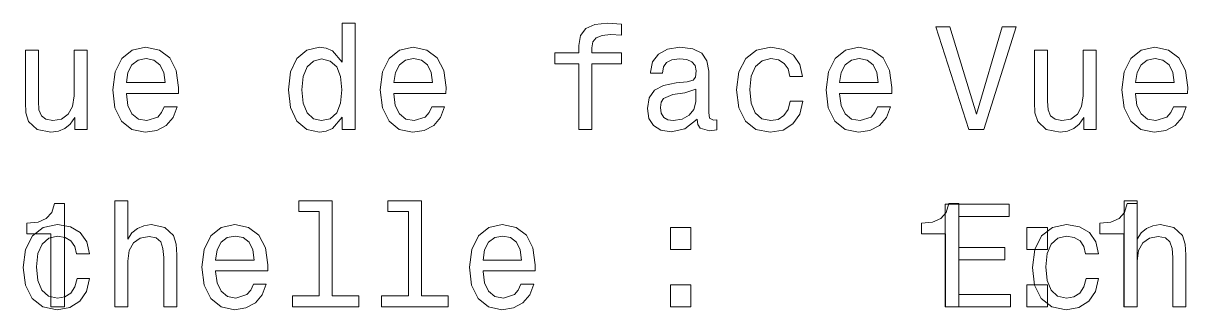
# Model space of a CAD drawing. Extents: x 552 to 708, y 360 to 465.
# Drawn here: x 597.92 to 637.58, y 399.75 to 409.51 of the extents above; entities that cross this region are included whole.
import ezdxf

# ---------------------------------------------------------------- set-up
doc = ezdxf.new("R2010")
doc.units = 0

msp = doc.modelspace()

# ---------------------------------------------------------------- linework, layer by layer
at = {"color": 7, "lineweight": 13}
for points in [[(608.782, 406.312), (608.782, 405.893), (609.226, 405.893), (609.226, 409.514), (608.787, 409.514), (608.787, 408.188), (608.45, 408.571), (608.243, 408.662), (608.006, 408.697), (607.577, 408.597), (607.244, 408.314), (607.027, 407.86), (606.952, 407.25), (607.027, 406.64), (607.244, 406.181), (607.577, 405.893), (608.006, 405.798), (608.243, 405.833), (608.455, 405.924)], [(616.841, 408.133), (616.841, 405.893), (617.285, 405.893), (617.285, 408.133), (618.294, 408.133), (618.294, 408.511), (617.285, 408.511), (617.285, 408.677), (617.321, 408.879), (617.437, 409.015), (617.633, 409.096), (617.916, 409.126), (618.294, 409.106), (618.294, 409.489), (617.815, 409.514), (617.381, 409.469), (617.079, 409.333), (616.897, 409.096), (616.841, 408.758), (616.841, 408.511), (616.03, 408.511), (616.03, 408.133)], [(631.256, 409.398), (630.379, 406.418), (629.476, 409.398), (628.997, 409.398), (630.126, 405.893), (630.631, 405.893), (631.735, 409.398)], [(600.098, 408.602), (599.654, 408.602), (599.654, 407.038), (599.604, 406.675), (599.458, 406.413), (599.231, 406.251), (598.933, 406.201), (598.696, 406.241), (598.545, 406.362), (598.459, 406.569), (598.439, 406.862), (598.439, 408.602), (597.995, 408.602), (597.995, 406.821), (598.01, 406.463), (598.106, 406.166), (598.398, 405.893), (598.867, 405.798), (599.12, 405.833), (599.336, 405.924), (599.523, 406.08), (599.674, 406.307), (599.674, 405.893), (600.098, 405.893)], [(601.434, 407.119), (603.21, 407.119), (603.215, 407.326), (603.134, 407.906), (602.912, 408.339), (602.559, 408.602), (602.09, 408.697), (601.631, 408.597), (601.278, 408.314), (601.051, 407.855), (600.97, 407.25), (601.046, 406.63), (601.273, 406.176), (601.621, 405.893), (602.075, 405.798), (602.468, 405.863), (602.791, 406.035), (603.028, 406.307), (603.164, 406.67), (602.726, 406.67), (602.635, 406.468), (602.504, 406.317), (602.13, 406.196), (601.843, 406.251), (601.626, 406.428), (601.485, 406.715), (601.434, 407.104)], [(610.542, 407.119), (612.318, 407.119), (612.323, 407.326), (612.242, 407.906), (612.02, 408.339), (611.667, 408.602), (611.198, 408.697), (610.739, 408.597), (610.386, 408.314), (610.159, 407.855), (610.079, 407.25), (610.154, 406.63), (610.381, 406.176), (610.729, 405.893), (611.183, 405.798), (611.576, 405.863), (611.899, 406.035), (612.136, 406.307), (612.272, 406.67), (611.834, 406.67), (611.743, 406.468), (611.612, 406.317), (611.238, 406.196), (610.951, 406.251), (610.734, 406.428), (610.593, 406.715), (610.542, 407.104)], [(620.871, 406.246), (620.871, 406.231), (620.896, 406.06), (620.972, 405.939), (621.29, 405.843), (621.537, 405.883), (621.537, 406.226), (621.431, 406.211), (621.29, 406.277), (621.264, 406.478), (621.264, 407.88), (621.204, 408.238), (621.027, 408.491), (620.72, 408.642), (620.286, 408.697), (619.862, 408.637), (619.55, 408.465), (619.353, 408.198), (619.287, 407.845), (619.287, 407.815), (619.686, 407.815), (619.721, 408.027), (619.832, 408.178), (620.014, 408.269), (620.271, 408.304), (620.518, 408.279), (620.695, 408.203), (620.8, 408.072), (620.836, 407.891), (620.816, 407.679), (620.735, 407.573), (620.533, 407.522), (620.155, 407.482), (619.721, 407.391), (619.414, 407.23), (619.232, 406.978), (619.177, 406.604), (619.227, 406.272), (619.383, 406.025), (619.635, 405.868), (619.983, 405.813), (620.452, 405.919)], [(624.023, 407.704), (624.462, 407.704), (624.371, 408.107), (624.154, 408.425), (623.816, 408.622), (623.378, 408.697), (622.893, 408.597), (622.525, 408.314), (622.293, 407.855), (622.213, 407.24), (622.288, 406.63), (622.515, 406.176), (622.873, 405.893), (623.362, 405.798), (623.796, 405.873), (624.134, 406.085), (624.366, 406.418), (624.467, 406.862), (624.043, 406.862), (623.968, 406.579), (623.826, 406.367), (623.625, 406.236), (623.378, 406.196), (623.07, 406.262), (622.848, 406.463), (622.712, 406.791), (622.666, 407.255), (622.712, 407.709), (622.853, 408.037), (623.08, 408.238), (623.378, 408.309), (623.64, 408.264), (623.836, 408.148), (623.968, 407.956)], [(625.723, 407.119), (627.498, 407.119), (627.503, 407.326), (627.422, 407.906), (627.2, 408.339), (626.847, 408.602), (626.378, 408.697), (625.919, 408.597), (625.566, 408.314), (625.339, 407.855), (625.259, 407.25), (625.334, 406.63), (625.561, 406.176), (625.909, 405.893), (626.363, 405.798), (626.756, 405.863), (627.079, 406.035), (627.316, 406.307), (627.452, 406.67), (627.014, 406.67), (626.923, 406.468), (626.792, 406.317), (626.419, 406.196), (626.131, 406.251), (625.914, 406.428), (625.773, 406.715), (625.723, 407.104)], [(634.458, 408.602), (634.015, 408.602), (634.015, 407.038), (633.964, 406.675), (633.818, 406.413), (633.591, 406.251), (633.294, 406.201), (633.057, 406.241), (632.905, 406.362), (632.819, 406.569), (632.799, 406.862), (632.799, 408.602), (632.355, 408.602), (632.355, 406.821), (632.371, 406.463), (632.466, 406.166), (632.759, 405.893), (633.228, 405.798), (633.48, 405.833), (633.697, 405.924), (633.884, 406.08), (634.035, 406.307), (634.035, 405.893), (634.458, 405.893)], [(635.795, 407.119), (637.57, 407.119), (637.575, 407.326), (637.495, 407.906), (637.273, 408.339), (636.92, 408.602), (636.451, 408.697), (635.992, 408.597), (635.639, 408.314), (635.412, 407.855), (635.331, 407.25), (635.407, 406.63), (635.634, 406.176), (635.982, 405.893), (636.435, 405.798), (636.829, 405.863), (637.152, 406.035), (637.389, 406.307), (637.525, 406.67), (637.086, 406.67), (636.995, 406.468), (636.864, 406.317), (636.491, 406.196), (636.203, 406.251), (635.987, 406.428), (635.845, 406.715), (635.795, 407.104)], [(601.434, 407.492), (601.49, 407.84), (601.626, 408.097), (601.833, 408.254), (602.105, 408.309), (602.372, 408.254), (602.579, 408.097), (602.705, 407.84), (602.751, 407.492)], [(608.081, 408.299), (608.374, 408.228), (608.596, 408.032), (608.727, 407.704), (608.777, 407.25), (608.727, 406.791), (608.596, 406.463), (608.374, 406.262), (608.081, 406.196), (607.804, 406.262), (607.592, 406.463), (607.451, 406.796), (607.406, 407.25), (607.451, 407.699), (607.592, 408.027), (607.804, 408.228)], [(610.542, 407.492), (610.598, 407.84), (610.734, 408.097), (610.941, 408.254), (611.213, 408.309), (611.481, 408.254), (611.687, 408.097), (611.813, 407.84), (611.859, 407.492)], [(625.723, 407.492), (625.778, 407.84), (625.914, 408.097), (626.121, 408.254), (626.393, 408.309), (626.661, 408.254), (626.867, 408.097), (626.994, 407.84), (627.039, 407.492)], [(635.795, 407.492), (635.85, 407.84), (635.987, 408.097), (636.193, 408.254), (636.466, 408.309), (636.733, 408.254), (636.94, 408.097), (637.066, 407.84), (637.111, 407.492)], [(620.821, 406.841), (620.76, 406.579), (620.599, 406.378), (620.357, 406.246), (620.059, 406.201), (619.867, 406.226), (619.731, 406.307), (619.646, 406.448), (619.62, 406.645), (619.641, 406.821), (619.721, 406.947), (620.044, 407.089), (620.452, 407.149), (620.821, 407.27)], [(598.865, 399.847), (599.324, 399.847), (599.324, 403.372), (598.982, 403.372), (598.891, 403.064), (598.709, 402.857), (598.432, 402.736), (598.049, 402.696), (598.049, 402.338), (598.865, 402.338)], [(601.046, 399.847), (601.49, 399.847), (601.49, 401.41), (601.535, 401.768), (601.682, 402.03), (601.909, 402.192), (602.211, 402.252), (602.453, 402.202), (602.604, 402.066), (602.68, 401.839), (602.705, 401.536), (602.705, 399.847), (603.149, 399.847), (603.149, 401.627), (603.129, 401.985), (603.038, 402.282), (602.741, 402.555), (602.277, 402.651), (602.024, 402.615), (601.808, 402.519), (601.626, 402.368), (601.49, 402.161), (601.49, 403.468), (601.046, 403.468)], [(608.001, 403.094), (608.001, 400.22), (607.088, 400.22), (607.088, 399.847), (609.352, 399.847), (609.352, 400.22), (608.445, 400.22), (608.445, 403.468), (607.305, 403.468), (607.305, 403.094)], [(611.037, 403.094), (611.037, 400.22), (610.124, 400.22), (610.124, 399.847), (612.388, 399.847), (612.388, 400.22), (611.481, 400.22), (611.481, 403.468), (610.341, 403.468), (610.341, 403.094)], [(629.323, 399.847), (629.782, 399.847), (629.782, 403.372), (629.439, 403.372), (629.349, 403.064), (629.167, 402.857), (628.89, 402.736), (628.506, 402.696), (628.506, 402.338), (629.323, 402.338)], [(629.319, 399.847), (631.539, 399.847), (631.539, 400.27), (629.783, 400.27), (629.783, 401.455), (631.347, 401.455), (631.347, 401.874), (629.783, 401.874), (629.783, 402.923), (631.498, 402.923), (631.498, 403.347), (629.319, 403.347)], [(635.396, 399.847), (635.854, 399.847), (635.854, 403.372), (635.512, 403.372), (635.421, 403.064), (635.239, 402.857), (634.962, 402.736), (634.579, 402.696), (634.579, 402.338), (635.396, 402.338)], [(635.407, 399.847), (635.85, 399.847), (635.85, 401.41), (635.896, 401.768), (636.042, 402.03), (636.269, 402.192), (636.572, 402.252), (636.814, 402.202), (636.965, 402.066), (637.041, 401.839), (637.066, 401.536), (637.066, 399.847), (637.51, 399.847), (637.51, 401.627), (637.49, 401.985), (637.399, 402.282), (637.101, 402.555), (636.637, 402.651), (636.385, 402.615), (636.168, 402.519), (635.987, 402.368), (635.85, 402.161), (635.85, 403.468), (635.407, 403.468)], [(599.735, 401.657), (600.174, 401.657), (600.083, 402.061), (599.866, 402.378), (599.528, 402.575), (599.089, 402.651), (598.605, 402.55), (598.237, 402.267), (598.005, 401.808), (597.924, 401.193), (598, 400.583), (598.227, 400.129), (598.585, 399.847), (599.074, 399.751), (599.508, 399.826), (599.846, 400.038), (600.078, 400.371), (600.179, 400.815), (599.755, 400.815), (599.679, 400.532), (599.538, 400.321), (599.336, 400.189), (599.089, 400.149), (598.782, 400.215), (598.56, 400.416), (598.424, 400.744), (598.378, 401.208), (598.424, 401.662), (598.565, 401.99), (598.792, 402.192), (599.089, 402.262), (599.352, 402.217), (599.548, 402.101), (599.679, 401.909)], [(604.47, 401.072), (606.246, 401.072), (606.251, 401.279), (606.17, 401.859), (605.948, 402.292), (605.595, 402.555), (605.126, 402.651), (604.667, 402.55), (604.314, 402.267), (604.087, 401.808), (604.006, 401.203), (604.082, 400.583), (604.309, 400.129), (604.657, 399.847), (605.111, 399.751), (605.504, 399.816), (605.827, 399.988), (606.064, 400.26), (606.2, 400.623), (605.762, 400.623), (605.671, 400.421), (605.54, 400.27), (605.166, 400.149), (604.879, 400.205), (604.662, 400.381), (604.521, 400.669), (604.47, 401.057)], [(613.579, 401.072), (615.354, 401.072), (615.359, 401.279), (615.278, 401.859), (615.056, 402.292), (614.703, 402.555), (614.234, 402.651), (613.775, 402.55), (613.422, 402.267), (613.195, 401.808), (613.115, 401.203), (613.19, 400.583), (613.417, 400.129), (613.765, 399.847), (614.219, 399.751), (614.612, 399.816), (614.935, 399.988), (615.172, 400.26), (615.308, 400.623), (614.87, 400.623), (614.779, 400.421), (614.648, 400.27), (614.274, 400.149), (613.987, 400.205), (613.77, 400.381), (613.629, 400.669), (613.579, 401.057)], [(619.958, 401.803), (620.654, 401.803), (620.654, 402.555), (619.958, 402.555)], [(632.102, 401.803), (632.798, 401.803), (632.798, 402.555), (632.102, 402.555)], [(634.095, 401.657), (634.534, 401.657), (634.443, 402.061), (634.227, 402.378), (633.889, 402.575), (633.45, 402.651), (632.966, 402.55), (632.598, 402.267), (632.366, 401.808), (632.285, 401.193), (632.361, 400.583), (632.587, 400.129), (632.946, 399.847), (633.435, 399.751), (633.868, 399.826), (634.206, 400.038), (634.438, 400.371), (634.539, 400.815), (634.116, 400.815), (634.04, 400.532), (633.899, 400.321), (633.697, 400.189), (633.45, 400.149), (633.142, 400.215), (632.92, 400.416), (632.784, 400.744), (632.739, 401.208), (632.784, 401.662), (632.925, 401.99), (633.152, 402.192), (633.45, 402.262), (633.712, 402.217), (633.909, 402.101), (634.04, 401.909)], [(604.47, 401.445), (604.526, 401.793), (604.662, 402.05), (604.869, 402.207), (605.141, 402.262), (605.409, 402.207), (605.615, 402.05), (605.741, 401.793), (605.787, 401.445)], [(613.579, 401.445), (613.634, 401.793), (613.77, 402.05), (613.977, 402.207), (614.249, 402.262), (614.517, 402.207), (614.723, 402.05), (614.849, 401.793), (614.895, 401.445)], [(619.958, 399.847), (620.654, 399.847), (620.654, 400.598), (619.958, 400.598)], [(632.102, 399.847), (632.798, 399.847), (632.798, 400.598), (632.102, 400.598)]]:
    msp.add_lwpolyline(points, close=True, dxfattribs=at)

doc.saveas('drawing.dxf')
